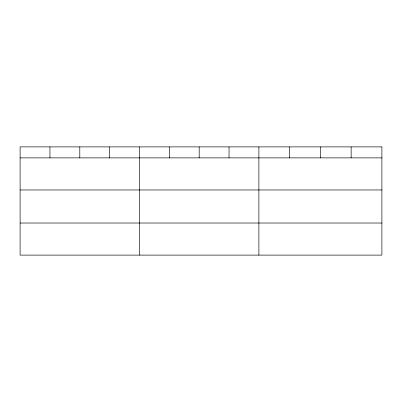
<?xml version="1.0" encoding="UTF-8"?>
<svg xmlns="http://www.w3.org/2000/svg" width="402" height="402" viewBox="0 0 402 402"><rect width="100%" height="100%" fill="white"/><g stroke="black" fill="none" stroke-linecap="round" stroke-linejoin="round"><path stroke-width="0.6" d="M20.1 157.88L381.9 157.88M20.1 189.965L381.9 189.965M20.1 223.025L381.9 223.025M351.147 146.886L351.147 157.88M320.394 146.886L320.394 157.88M289.641 146.886L289.641 157.88M258.888 146.886L258.888 255.114M229.039 146.886L229.039 157.88M199.191 146.886L199.191 157.88M169.342 146.886L169.342 157.88M139.494 146.886L139.494 255.114M109.645 146.886L109.645 157.88M79.797 146.886L79.797 157.88M49.948 146.886L49.948 157.88M381.9 146.886L20.1 146.886L20.1 255.114L381.9 255.114L381.9 146.886"/></g></svg>
